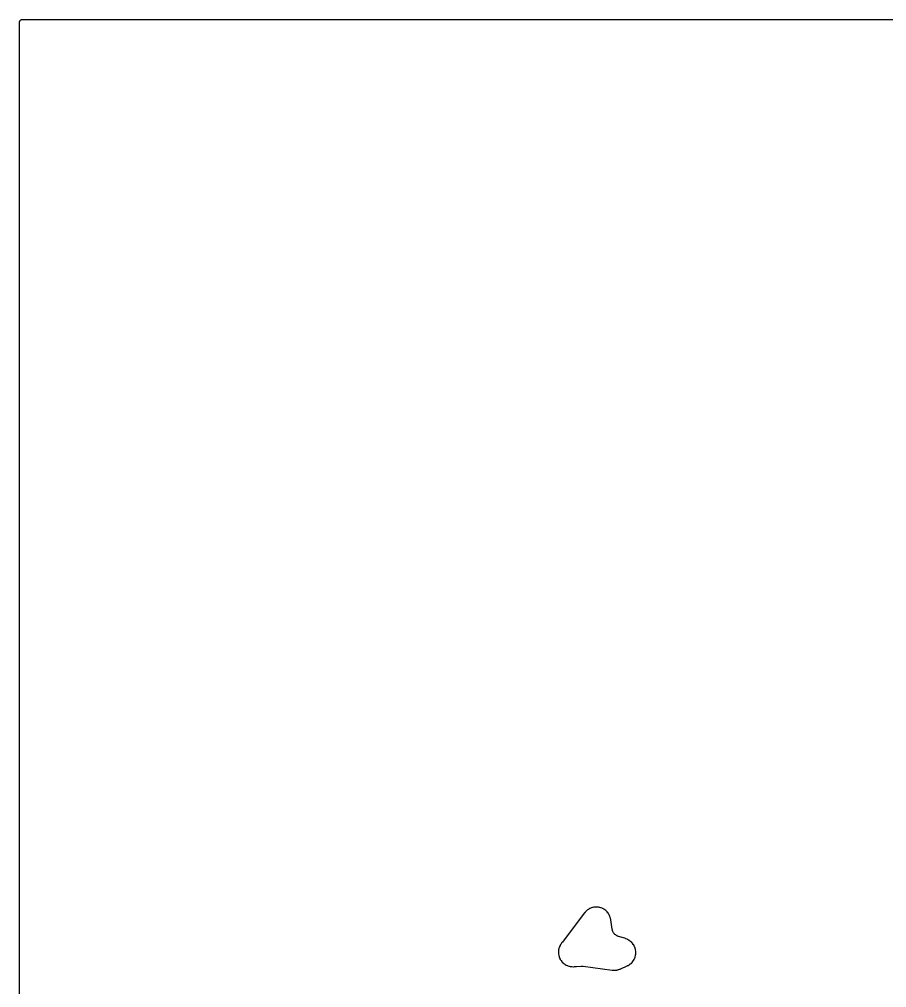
# Model space of a CAD drawing. Header units: millimetres. Extents: x 0 to 300, y 0 to 300.
# Drawn here: x -0.1 to 150, y 132.6 to 300.1 of the extents above; entities that cross this region are included whole.
import ezdxf

# ---------------------------------------------------------------- set-up
doc = ezdxf.new("R2010")
doc.units = ezdxf.units.MM
doc.layers.add('CUT', color=7, linetype='CONTINUOUS')

msp = doc.modelspace()

# ---------------------------------------------------------------- linework, layer by layer
at = {"layer": 'CUT'}
msp.add_lwpolyline([(-0.0625, 1.4375), (-0.0625, 298.5625), (-0.0625, 299.4478), (-0.0589, 299.5212), (-0.0503, 299.5794), (-0.036, 299.6365), (-0.0162, 299.6918), (0.009, 299.745), (0.0392, 299.7954), (0.0743, 299.8427), (0.1137, 299.8863), (0.1573, 299.9257), (0.2046, 299.9608), (0.255, 299.991), (0.3082, 300.0162), (0.3635, 300.036), (0.4206, 300.0503), (0.4788, 300.0589), (0.5522, 300.0625), (1.4375, 300.0625), (298.5045, 300.0625)], dxfattribs=at)
msp.add_lwpolyline([(93.2346, 138.2372), (93.2468, 138.1787), (93.2944, 137.9959), (93.3123, 137.9388), (93.3779, 137.7617), (93.4014, 137.7067), (93.4842, 137.537), (93.5131, 137.4846), (93.6124, 137.324), (93.6463, 137.2748), (93.7611, 137.1248), (93.7998, 137.0792), (93.9289, 136.9413), (93.9719, 136.8998), (94.1141, 136.7755), (94.161, 136.7385), (94.3149, 136.6289), (94.3653, 136.5967), (94.5293, 136.503), (94.5826, 136.476), (94.7552, 136.3991), (94.8109, 136.3775), (94.9902, 136.3182), (95.0478, 136.3022), (95.2321, 136.261), (95.291, 136.2509), (95.4786, 136.2282), (95.5382, 136.2239), (95.7271, 136.22), (95.7868, 136.2218), (95.9777, 136.2368), (96.0074, 136.2399), (96.05, 136.2454), (96.168, 136.2605), (96.1914, 136.2632), (96.2462, 136.2687), (96.2683, 136.2706), (96.2751, 136.2711), (96.2968, 136.2725), (96.3061, 136.273), (97.1386, 136.3177), (97.1492, 136.3182), (97.1657, 136.3189), (97.1928, 136.3196), (97.2292, 136.32), (97.2616, 136.3198), (97.2873, 136.3192), (97.3019, 136.3187), (97.3074, 136.3185), (97.3391, 136.3166), (97.4096, 136.3113), (97.4518, 136.307), (97.466, 136.3053), (97.4765, 136.3039), (102.4745, 135.6257), (102.4884, 135.6239), (102.5792, 135.6138), (102.5932, 135.6124), (102.6479, 135.6076), (102.676, 135.6057), (102.8561, 135.5983), (102.9123, 135.5987), (103.0898, 135.608), (103.1458, 135.6136), (103.3217, 135.6395), (103.3769, 135.6503), (103.5495, 135.6926), (103.6035, 135.7085), (103.7738, 135.7676), (103.8001, 135.7774), (103.8511, 135.7978), (103.8641, 135.8032), (103.9481, 135.8391), (103.961, 135.8448), (105.0696, 136.35), (105.083, 136.3563), (105.1702, 136.3987), (105.1836, 136.4054), (105.2353, 136.4322), (105.2614, 136.4465), (105.4266, 136.5426), (105.4766, 136.5752), (105.6293, 136.6857), (105.6758, 136.723), (105.8168, 136.8482), (105.8594, 136.8899), (105.9873, 137.0284), (106.0255, 137.0742), (106.139, 137.2247), (106.1725, 137.2741), (106.2705, 137.4351), (106.2989, 137.4875), (106.3805, 137.6575), (106.4035, 137.7125), (106.4678, 137.8897), (106.4853, 137.9468), (106.5316, 138.1295), (106.5434, 138.188), (106.5714, 138.3744), (106.5773, 138.4337), (106.5866, 138.622), (106.5866, 138.6817), (106.5772, 138.8699), (106.5712, 138.9293), (106.5432, 139.1157), (106.5314, 139.1742), (106.4849, 139.3569), (106.4674, 139.4139), (106.4031, 139.5911), (106.3799, 139.646), (106.2983, 139.816), (106.2699, 139.8684), (106.1718, 140.0294), (106.1383, 140.0787), (106.0247, 140.2292), (105.9865, 140.2749), (105.8585, 140.4134), (105.8159, 140.4551), (105.6729, 140.5819), (105.6501, 140.6012), (105.6047, 140.6376), (105.5929, 140.6468), (105.5243, 140.699), (105.4987, 140.7175), (105.4173, 140.7729), (105.4035, 140.7821), (105.3489, 140.8171), (105.3204, 140.8343), (105.1351, 140.9392), (105.0756, 140.9687), (104.8798, 141.0524), (104.8489, 141.0647), (104.788, 141.0868), (104.7723, 141.0923), (104.6698, 141.1264), (104.6539, 141.1314), (103.5884, 141.4535), (103.5426, 141.4687), (103.4596, 141.4987), (103.3707, 141.5363), (103.3131, 141.5645), (103.2288, 141.6114), (103.1745, 141.6456), (103.0957, 141.7013), (103.0453, 141.7411), (102.973, 141.8049), (102.9211, 141.8558), (102.859, 141.9233), (102.8193, 141.9711), (102.7671, 142.0406), (102.7346, 142.0885), (102.6893, 142.1627), (102.6616, 142.2135), (102.6237, 142.2917), (102.601, 142.3449), (102.5709, 142.4264), (102.5534, 142.4815), (102.5312, 142.5656), (102.5147, 142.6434), (102.5066, 142.6861), (102.2369, 144.3425), (102.2335, 144.3615), (102.2093, 144.4848), (102.2053, 144.5037), (102.1819, 144.6056), (102.1732, 144.6388), (102.1123, 144.8483), (102.0911, 144.909), (102.0201, 145.0816), (101.9945, 145.1358), (101.9054, 145.3029), (101.8746, 145.3543), (101.7693, 145.5116), (101.7335, 145.5597), (101.613, 145.7058), (101.5726, 145.75), (101.4381, 145.8833), (101.3935, 145.9233), (101.2464, 146.0426), (101.1981, 146.0779), (101.0398, 146.1819), (100.9882, 146.2123), (100.8203, 146.3), (100.7659, 146.325), (100.5902, 146.3955), (100.5336, 146.415), (100.3517, 146.4677), (100.2934, 146.4814), (100.1071, 146.5157), (100.0477, 146.5236), (99.859, 146.5391), (99.7991, 146.541), (99.6098, 146.5376), (99.55, 146.5335), (99.362, 146.5113), (99.3029, 146.5013), (99.118, 146.4604), (99.0603, 146.4445), (98.8804, 146.3854), (98.8245, 146.3639), (98.6514, 146.2871), (98.5979, 146.2601), (98.4333, 146.1665), (98.3828, 146.1343), (98.2283, 146.0247), (98.1813, 145.9876), (98.0386, 145.8632), (97.9954, 145.8216), (97.864, 145.6816), (97.8441, 145.6593), (97.8062, 145.6147), (97.7967, 145.6032), (97.7355, 145.5274), (97.7263, 145.5156), (93.8183, 140.4172), (93.8083, 140.4037), (93.7445, 140.3155), (93.7349, 140.3018), (93.658, 140.189), (93.6488, 140.175), (93.59, 140.0834), (93.5812, 140.0692), (93.576, 140.0606), (93.5685, 140.0477), (93.5204, 139.9633), (93.5132, 139.9502), (93.4856, 139.8988), (93.4721, 139.8721), (93.3901, 139.6991), (93.3672, 139.6438), (93.3037, 139.4659), (93.2864, 139.4087), (93.2409, 139.2254), (93.2294, 139.1668), (93.2023, 138.9798), (93.1967, 138.9203), (93.1883, 138.7316), (93.1887, 138.6718), (93.1992, 138.4832), (93.2054, 138.4238)], close=True, dxfattribs=at)

doc.saveas('drawing.dxf')
